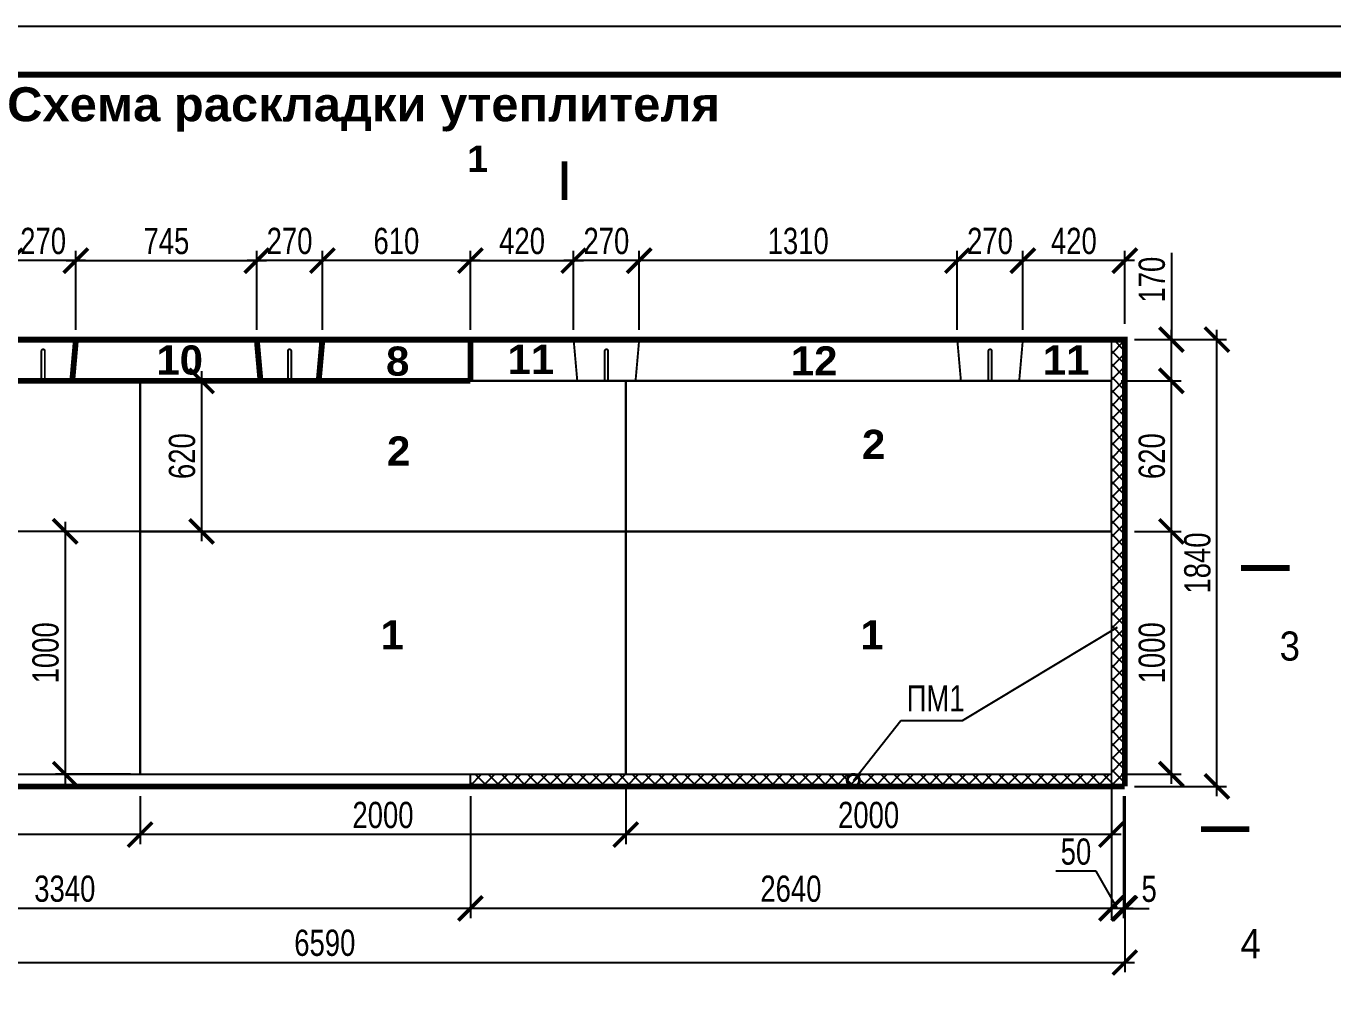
# Model space of a CAD drawing. Header units: millimetres. Extents: x 4512 to 6488, y 2531 to 2947.
# Drawn here: x 5282.5 to 5417, y 2844.2 to 2942.7 of the extents above; entities that cross this region are included whole.
import ezdxf

# ---------------------------------------------------------------- set-up
doc = ezdxf.new("R2010")
doc.units = ezdxf.units.MM
doc.linetypes.add('ACAD_ISO02W100', pattern=[15, 12, -3])
doc.layers.get('Defpoints').update_dxf_attribs({"color": 141})
for name, color, linetype in [('ЗД', 7, 'Continuous'), ('ИЗД', 7, 'Continuous'), ('изделие', 7, 'Continuous'), ('Опалу', 7, 'Continuous')]:
    doc.layers.add(name, color=color, linetype=linetype)
doc.layers.add('Текст', color=152, linetype='Continuous', lineweight=20)
doc.styles.add('Arial Black 0.9', font='ariblk.ttf', dxfattribs={"width": 0.9})
doc.styles.add('Ариал узк.', font='arial.ttf', dxfattribs={"width": 0.75})
doc.styles.add('Ариал узкий', font='arial.ttf', dxfattribs={"width": 0.75})
doc.dimstyles.new('1-40 бв', dxfattribs={"dimtxt": 2.7, "dimasz": 2.5, "dimexe": 1, "dimexo": 1, "dimtad": 1, "dimdec": 0, "dimlfac": 40, "dimtxsty": 'Ариал узк.', "dimblk": 'ARCHTICK', "dimcen": 0, "dimdle": 1, "dimclrt": 256, "dimadec": 0, "dimazin": 0, "dimtfac": 1, "dimtdec": 0, "dimtmove": 1, "dimatfit": 3, "dimldrblk": 'DOTSMALL', "dimfxl": 1, "dimarcsym": 0})

# ---------------------------------------------------------------- blocks, each defined once
blk = doc.blocks.new('_ARCHTICK')
at = {"color": 0, "linetype": 'ByBlock', "ltscale": 10, "const_width": 0.15}
blk.add_lwpolyline([(-0.5, -0.5), (0.5, 0.5)], dxfattribs=at)
blk = doc.blocks.new('_DotSmall')
at = {"color": 0, "linetype": 'ByBlock', "const_width": 0.5}
blk.add_lwpolyline([(-0.0625, 0, 1), (0.0625, 0, 1)], format="xyb", close=True, dxfattribs=at)
blk = doc.blocks.new('*D46')
at = {"color": 0, "lineweight": -2, "transparency": 16777216}
for p, q in [((5328.23, 2911.43), (5328.23, 2919.56)), ((5338.86, 2911.43), (5338.86, 2919.56)), ((5327.23, 2918.56), (5339.86, 2918.56))]:
    blk.add_line(p, q, dxfattribs=at)
at = {"layer": 'Defpoints', "color": 0, "transparency": 16777216}
for p in [(5338.86, 2918.56), (5328.23, 2910.43), (5338.86, 2910.43)]:
    blk.add_point(p, dxfattribs=at)
at = {"color": 0, "lineweight": -2, "transparency": 16777216, "xscale": 2.5, "yscale": 2.5, "zscale": 2.5, "rotation": 180}
blk.add_blockref('_ARCHTICK', (5328.23, 2918.56), dxfattribs=at)
at = {"color": 0, "lineweight": -2, "transparency": 16777216, "xscale": 2.5, "yscale": 2.5, "zscale": 2.5}
blk.add_blockref('_ARCHTICK', (5338.86, 2918.56), dxfattribs=at)
at = {"transparency": 16777216, "insert": (5333.55, 2920.57), "char_height": 2.7, "attachment_point": 5, "style": 'Ариал узк.'}
blk.add_mtext('420', dxfattribs=at)
blk = doc.blocks.new('*D47')
at = {"color": 0, "lineweight": -2, "transparency": 16777216}
for p, q in [((5385.11, 2911.43), (5385.11, 2919.56)), ((5395.61, 2912.05), (5395.61, 2919.56)), ((5396.61, 2918.56), (5384.11, 2918.56))]:
    blk.add_line(p, q, dxfattribs=at)
at = {"layer": 'Defpoints', "color": 0, "transparency": 16777216}
for p in [(5385.11, 2918.56), (5385.11, 2910.43), (5395.61, 2911.05)]:
    blk.add_point(p, dxfattribs=at)
at = {"color": 0, "lineweight": -2, "transparency": 16777216, "xscale": 2.5, "yscale": 2.5, "zscale": 2.5, "rotation": 180}
blk.add_blockref('_ARCHTICK', (5385.11, 2918.56), dxfattribs=at)
at = {"color": 0, "lineweight": -2, "transparency": 16777216, "xscale": 2.5, "yscale": 2.5, "zscale": 2.5}
blk.add_blockref('_ARCHTICK', (5395.61, 2918.56), dxfattribs=at)
at = {"transparency": 16777216, "insert": (5390.36, 2920.57), "char_height": 2.7, "attachment_point": 5, "style": 'Ариал узк.'}
blk.add_mtext('420', dxfattribs=at)
blk = doc.blocks.new('*D49')
at = {"color": 0, "lineweight": -2, "transparency": 16777216}
for p, q in [((5345.61, 2911.43), (5345.61, 2919.56)), ((5378.36, 2911.43), (5378.36, 2919.56)), ((5379.36, 2918.56), (5344.61, 2918.56))]:
    blk.add_line(p, q, dxfattribs=at)
at = {"layer": 'Defpoints', "color": 0, "transparency": 16777216}
for p in [(5345.61, 2918.56), (5345.61, 2910.43), (5378.36, 2910.43)]:
    blk.add_point(p, dxfattribs=at)
at = {"color": 0, "lineweight": -2, "transparency": 16777216, "xscale": 2.5, "yscale": 2.5, "zscale": 2.5, "rotation": 180}
blk.add_blockref('_ARCHTICK', (5345.61, 2918.56), dxfattribs=at)
at = {"color": 0, "lineweight": -2, "transparency": 16777216, "xscale": 2.5, "yscale": 2.5, "zscale": 2.5}
blk.add_blockref('_ARCHTICK', (5378.36, 2918.56), dxfattribs=at)
at = {"transparency": 16777216, "insert": (5361.98, 2920.57), "char_height": 2.7, "attachment_point": 5, "style": 'Ариал узк.'}
blk.add_mtext('1310', dxfattribs=at)
blk = doc.blocks.new('*D51')
at = {"layer": 'Defpoints', "color": 0, "ltscale": 0.2, "transparency": 16777216}
for p in [(5312.99, 2918.56), (5312.99, 2910.43), (5328.23, 2910.43)]:
    blk.add_point(p, dxfattribs=at)
at = {"layer": 'изделие', "color": 0, "lineweight": -2, "ltscale": 0.2, "transparency": 16777216}
for p, q in [((5312.99, 2911.43), (5312.99, 2919.56)), ((5328.23, 2911.43), (5328.23, 2919.56)), ((5329.23, 2918.56), (5311.99, 2918.56))]:
    blk.add_line(p, q, dxfattribs=at)
at = {"layer": 'изделие', "color": 0, "lineweight": -2, "ltscale": 0.2, "transparency": 16777216, "xscale": 2.5, "yscale": 2.5, "zscale": 2.5, "rotation": 180}
blk.add_blockref('_ARCHTICK', (5312.99, 2918.56), dxfattribs=at)
at = {"layer": 'изделие', "color": 0, "lineweight": -2, "ltscale": 0.2, "transparency": 16777216, "xscale": 2.5, "yscale": 2.5, "zscale": 2.5}
blk.add_blockref('_ARCHTICK', (5328.23, 2918.56), dxfattribs=at)
at = {"layer": 'изделие', "ltscale": 0.2, "transparency": 16777216, "insert": (5320.61, 2920.57), "char_height": 2.7, "attachment_point": 5, "style": 'Ариал узк.'}
blk.add_mtext('610', dxfattribs=at)
blk = doc.blocks.new('*D52')
at = {"layer": 'Defpoints', "color": 0, "ltscale": 0.2, "transparency": 16777216}
for p in [(5328.23, 2864.43), (5394.23, 2864.43), (5328.23, 2851.87)]:
    blk.add_point(p, dxfattribs=at)
at = {"layer": 'изделие', "color": 0, "lineweight": -2, "ltscale": 0.2, "transparency": 16777216}
for p, q in [((5328.23, 2863.43), (5328.23, 2850.87)), ((5394.23, 2863.43), (5394.23, 2850.87)), ((5395.23, 2851.87), (5327.23, 2851.87))]:
    blk.add_line(p, q, dxfattribs=at)
at = {"layer": 'изделие', "color": 0, "lineweight": -2, "ltscale": 0.2, "transparency": 16777216, "xscale": 2.5, "yscale": 2.5, "zscale": 2.5, "rotation": 180}
blk.add_blockref('_ARCHTICK', (5328.23, 2851.87), dxfattribs=at)
at = {"layer": 'изделие', "color": 0, "lineweight": -2, "ltscale": 0.2, "transparency": 16777216, "xscale": 2.5, "yscale": 2.5, "zscale": 2.5}
blk.add_blockref('_ARCHTICK', (5394.23, 2851.87), dxfattribs=at)
at = {"layer": 'изделие', "ltscale": 0.2, "transparency": 16777216, "insert": (5361.23, 2853.88), "char_height": 2.7, "attachment_point": 5, "style": 'Ариал узк.'}
blk.add_mtext('2640', dxfattribs=at)
blk = doc.blocks.new('*D53')
at = {"color": 0, "lineweight": -2, "transparency": 16777216}
for p, q in [((5405.09, 2863.43), (5405.09, 2911.43)), ((5396.61, 2910.43), (5406.09, 2910.43)), ((5396.61, 2864.43), (5406.09, 2864.43))]:
    blk.add_line(p, q, dxfattribs=at)
at = {"layer": 'Defpoints', "color": 0, "transparency": 16777216}
for p in [(5395.61, 2910.43), (5405.09, 2910.43), (5395.61, 2864.43)]:
    blk.add_point(p, dxfattribs=at)
at = {"color": 0, "lineweight": -2, "transparency": 16777216, "xscale": 2.5, "yscale": 2.5, "zscale": 2.5}
for p, rotation in [((5405.09, 2910.43), 90), ((5405.09, 2864.43), 270)]:
    blk.add_blockref('_ARCHTICK', p, dxfattribs=dict(at, rotation=rotation))
at = {"transparency": 16777216, "insert": (5403.09, 2887.43), "char_height": 2.7, "attachment_point": 5, "rotation": 90, "style": 'Ариал узк.'}
blk.add_mtext('1840', dxfattribs=at)
blk = doc.blocks.new('*D3')
at = {"layer": 'Defpoints', "color": 0, "ltscale": 100, "transparency": 16777216}
for p in [(5244.71, 2864.43), (5328.23, 2859.47), (5244.71, 2851.87)]:
    blk.add_point(p, dxfattribs=at)
at = {"layer": 'ИЗД', "color": 0, "lineweight": -2, "ltscale": 100, "transparency": 16777216}
for p, q in [((5244.71, 2863.43), (5244.71, 2850.87)), ((5328.23, 2858.47), (5328.23, 2850.87)), ((5329.23, 2851.87), (5243.71, 2851.87))]:
    blk.add_line(p, q, dxfattribs=at)
at = {"layer": 'ИЗД', "color": 0, "lineweight": -2, "ltscale": 100, "transparency": 16777216, "xscale": 2.5, "yscale": 2.5, "zscale": 2.5, "rotation": 180}
blk.add_blockref('_ARCHTICK', (5244.71, 2851.87), dxfattribs=at)
at = {"layer": 'ИЗД', "color": 0, "lineweight": -2, "ltscale": 100, "transparency": 16777216, "xscale": 2.5, "yscale": 2.5, "zscale": 2.5}
blk.add_blockref('_ARCHTICK', (5328.23, 2851.87), dxfattribs=at)
at = {"layer": 'ИЗД', "ltscale": 100, "transparency": 16777216, "insert": (5286.47, 2853.88), "char_height": 2.7, "attachment_point": 5, "style": 'Ариал узк.'}
blk.add_mtext('3340', dxfattribs=at)
blk = doc.blocks.new('*D5')
at = {"layer": 'Defpoints', "color": 0, "ltscale": 100, "transparency": 16777216}
for p in [(5230.86, 2856.89), (5395.61, 2856.89), (5395.61, 2846.3)]:
    blk.add_point(p, dxfattribs=at)
at = {"layer": 'ИЗД', "color": 0, "lineweight": -2, "ltscale": 100, "transparency": 16777216}
for p, q in [((5230.86, 2855.89), (5230.86, 2845.3)), ((5395.61, 2855.89), (5395.61, 2845.3)), ((5229.86, 2846.3), (5396.61, 2846.3))]:
    blk.add_line(p, q, dxfattribs=at)
at = {"layer": 'ИЗД', "color": 0, "lineweight": -2, "ltscale": 100, "transparency": 16777216, "xscale": 2.5, "yscale": 2.5, "zscale": 2.5, "rotation": 180}
blk.add_blockref('_ARCHTICK', (5230.86, 2846.3), dxfattribs=at)
at = {"layer": 'ИЗД', "color": 0, "lineweight": -2, "ltscale": 100, "transparency": 16777216, "xscale": 2.5, "yscale": 2.5, "zscale": 2.5}
blk.add_blockref('_ARCHTICK', (5395.61, 2846.3), dxfattribs=at)
at = {"layer": 'ИЗД', "ltscale": 100, "transparency": 16777216, "insert": (5313.24, 2848.31), "char_height": 2.7, "attachment_point": 5, "style": 'Ариал узк.'}
blk.add_mtext('6590', dxfattribs=at)
blk = doc.blocks.new('*D6')
at = {"color": 0, "lineweight": -2, "ltscale": 100, "transparency": 16777216}
for p, q in [((5287.61, 2911.43), (5287.61, 2919.56)), ((5306.24, 2911.43), (5306.24, 2919.56)), ((5286.61, 2918.56), (5307.24, 2918.56))]:
    blk.add_line(p, q, dxfattribs=at)
at = {"layer": 'Defpoints', "color": 0, "ltscale": 100, "transparency": 16777216}
for p in [(5306.24, 2918.56), (5287.61, 2910.43), (5306.24, 2910.43)]:
    blk.add_point(p, dxfattribs=at)
at = {"color": 0, "lineweight": -2, "ltscale": 100, "transparency": 16777216, "xscale": 2.5, "yscale": 2.5, "zscale": 2.5, "rotation": 180}
blk.add_blockref('_ARCHTICK', (5287.61, 2918.56), dxfattribs=at)
at = {"color": 0, "lineweight": -2, "ltscale": 100, "transparency": 16777216, "xscale": 2.5, "yscale": 2.5, "zscale": 2.5}
blk.add_blockref('_ARCHTICK', (5306.24, 2918.56), dxfattribs=at)
at = {"ltscale": 100, "transparency": 16777216, "insert": (5296.93, 2920.56), "char_height": 2.7, "attachment_point": 5, "style": 'Ариал узк.'}
blk.add_mtext('745', dxfattribs=at)
blk = doc.blocks.new('*D59')
at = {"color": 0, "lineweight": -2, "transparency": 16777216}
for p, q in [((5394.23, 2863.43), (5394.23, 2850.87)), ((5395.48, 2863.43), (5395.48, 2850.87)), ((5392.66, 2855.7), (5388.51, 2855.7)), ((5394.86, 2851.87), (5392.66, 2855.7)), ((5396.48, 2851.87), (5393.23, 2851.87))]:
    blk.add_line(p, q, dxfattribs=at)
at = {"layer": 'Defpoints', "color": 0, "transparency": 16777216}
for p in [(5394.23, 2864.43), (5395.48, 2864.43), (5394.23, 2851.87)]:
    blk.add_point(p, dxfattribs=at)
at = {"color": 0, "lineweight": -2, "transparency": 16777216, "xscale": 2.5, "yscale": 2.5, "zscale": 2.5, "rotation": 180}
blk.add_blockref('_ARCHTICK', (5394.23, 2851.87), dxfattribs=at)
at = {"color": 0, "lineweight": -2, "transparency": 16777216, "xscale": 2.5, "yscale": 2.5, "zscale": 2.5}
blk.add_blockref('_ARCHTICK', (5395.48, 2851.87), dxfattribs=at)
at = {"transparency": 16777216, "insert": (5390.58, 2857.7), "char_height": 2.7, "attachment_point": 5, "style": 'Ариал узк.'}
blk.add_mtext('50', dxfattribs=at)
blk = doc.blocks.new('*D8')
at = {"color": 0, "lineweight": -2, "transparency": 16777216}
for p, q in [((5395.48, 2863.43), (5395.48, 2850.87)), ((5395.61, 2863.43), (5395.61, 2850.87)), ((5395.48, 2851.87), (5392.98, 2851.87)), ((5395.61, 2851.87), (5395.48, 2851.87)), ((5395.61, 2851.87), (5398.11, 2851.87))]:
    blk.add_line(p, q, dxfattribs=at)
at = {"layer": 'Defpoints', "color": 0, "transparency": 16777216}
for p in [(5395.48, 2864.43), (5395.61, 2864.43), (5395.48, 2851.87)]:
    blk.add_point(p, dxfattribs=at)
at = {"color": 0, "lineweight": -2, "transparency": 16777216, "xscale": 2.5, "yscale": 2.5, "zscale": 2.5}
blk.add_blockref('_ARCHTICK', (5395.48, 2851.87), dxfattribs=at)
at = {"color": 0, "lineweight": -2, "transparency": 16777216, "xscale": 2.5, "yscale": 2.5, "zscale": 2.5, "rotation": 180}
blk.add_blockref('_ARCHTICK', (5395.61, 2851.87), dxfattribs=at)
at = {"transparency": 16777216, "insert": (5398.11, 2853.87), "char_height": 2.7, "attachment_point": 5, "style": 'Ариал узк.'}
blk.add_mtext('5', dxfattribs=at)
blk = doc.blocks.new('*D61')
at = {"color": 0, "lineweight": -2, "transparency": 16777216}
for p, q in [((5400.4, 2864.68), (5400.4, 2891.68)), ((5396.61, 2890.68), (5401.4, 2890.68)), ((5395.23, 2865.68), (5401.4, 2865.68))]:
    blk.add_line(p, q, dxfattribs=at)
at = {"layer": 'Defpoints', "color": 0, "transparency": 16777216}
for p in [(5395.61, 2890.68), (5400.4, 2890.68), (5394.23, 2865.68)]:
    blk.add_point(p, dxfattribs=at)
at = {"color": 0, "lineweight": -2, "transparency": 16777216, "xscale": 2.5, "yscale": 2.5, "zscale": 2.5}
for p, rotation in [((5400.4, 2890.68), 90), ((5400.4, 2865.68), 270)]:
    blk.add_blockref('_ARCHTICK', p, dxfattribs=dict(at, rotation=rotation))
at = {"transparency": 16777216, "insert": (5398.4, 2878.18), "char_height": 2.7, "attachment_point": 5, "rotation": 90, "style": 'Ариал узк.'}
blk.add_mtext('1000', dxfattribs=at)
blk = doc.blocks.new('*D62')
at = {"color": 0, "lineweight": -2, "transparency": 16777216}
for p, q in [((5395.23, 2906.18), (5401.4, 2906.18)), ((5400.4, 2889.68), (5400.4, 2907.18)), ((5396.61, 2890.68), (5401.4, 2890.68))]:
    blk.add_line(p, q, dxfattribs=at)
at = {"layer": 'Defpoints', "color": 0, "transparency": 16777216}
for p in [(5394.23, 2906.18), (5400.4, 2906.18), (5395.61, 2890.68)]:
    blk.add_point(p, dxfattribs=at)
at = {"color": 0, "lineweight": -2, "transparency": 16777216, "xscale": 2.5, "yscale": 2.5, "zscale": 2.5}
for p, rotation in [((5400.4, 2906.18), 90), ((5400.4, 2890.68), 270)]:
    blk.add_blockref('_ARCHTICK', p, dxfattribs=dict(at, rotation=rotation))
at = {"transparency": 16777216, "insert": (5398.4, 2898.43), "char_height": 2.7, "attachment_point": 5, "rotation": 90, "style": 'Ариал узк.'}
blk.add_mtext('620', dxfattribs=at)
blk = doc.blocks.new('*D10')
at = {"color": 0, "lineweight": -2, "transparency": 16777216}
for p, q in [((5400.4, 2919.36), (5400.4, 2910.43)), ((5400.4, 2905.18), (5400.4, 2911.43)), ((5396.61, 2910.43), (5401.4, 2910.43)), ((5396.61, 2906.18), (5401.4, 2906.18))]:
    blk.add_line(p, q, dxfattribs=at)
at = {"layer": 'Defpoints', "color": 0, "transparency": 16777216}
for p in [(5395.61, 2910.43), (5400.4, 2910.43), (5395.61, 2906.18)]:
    blk.add_point(p, dxfattribs=at)
at = {"color": 0, "lineweight": -2, "transparency": 16777216, "xscale": 2.5, "yscale": 2.5, "zscale": 2.5}
for p, rotation in [((5400.4, 2910.43), 90), ((5400.4, 2906.18), 270)]:
    blk.add_blockref('_ARCHTICK', p, dxfattribs=dict(at, rotation=rotation))
at = {"transparency": 16777216, "insert": (5398.4, 2916.6), "char_height": 2.7, "attachment_point": 5, "rotation": 90, "style": 'Ариал узк.'}
blk.add_mtext('170', dxfattribs=at)
blk = doc.blocks.new('*D11')
at = {"color": 0, "lineweight": -2, "transparency": 16777216}
for p, q in [((5378.36, 2911.43), (5378.36, 2919.56)), ((5385.11, 2911.43), (5385.11, 2919.56)), ((5386.11, 2918.56), (5377.36, 2918.56))]:
    blk.add_line(p, q, dxfattribs=at)
at = {"layer": 'Defpoints', "color": 0, "transparency": 16777216}
for p in [(5378.36, 2918.56), (5378.36, 2910.43), (5385.11, 2910.43)]:
    blk.add_point(p, dxfattribs=at)
at = {"color": 0, "lineweight": -2, "transparency": 16777216, "xscale": 2.5, "yscale": 2.5, "zscale": 2.5, "rotation": 180}
blk.add_blockref('_ARCHTICK', (5378.36, 2918.56), dxfattribs=at)
at = {"color": 0, "lineweight": -2, "transparency": 16777216, "xscale": 2.5, "yscale": 2.5, "zscale": 2.5}
blk.add_blockref('_ARCHTICK', (5385.11, 2918.56), dxfattribs=at)
at = {"transparency": 16777216, "insert": (5381.73, 2920.57), "char_height": 2.7, "attachment_point": 5, "style": 'Ариал узк.'}
blk.add_mtext('270', dxfattribs=at)
blk = doc.blocks.new('*D12')
at = {"color": 0, "lineweight": -2, "transparency": 16777216}
for p, q in [((5338.86, 2911.43), (5338.86, 2919.56)), ((5345.61, 2911.43), (5345.61, 2919.56)), ((5346.61, 2918.56), (5337.86, 2918.56))]:
    blk.add_line(p, q, dxfattribs=at)
at = {"layer": 'Defpoints', "color": 0, "transparency": 16777216}
for p in [(5338.86, 2918.56), (5338.86, 2910.43), (5345.61, 2910.43)]:
    blk.add_point(p, dxfattribs=at)
at = {"color": 0, "lineweight": -2, "transparency": 16777216, "xscale": 2.5, "yscale": 2.5, "zscale": 2.5, "rotation": 180}
blk.add_blockref('_ARCHTICK', (5338.86, 2918.56), dxfattribs=at)
at = {"color": 0, "lineweight": -2, "transparency": 16777216, "xscale": 2.5, "yscale": 2.5, "zscale": 2.5}
blk.add_blockref('_ARCHTICK', (5345.61, 2918.56), dxfattribs=at)
at = {"transparency": 16777216, "insert": (5342.23, 2920.57), "char_height": 2.7, "attachment_point": 5, "style": 'Ариал узк.'}
blk.add_mtext('270', dxfattribs=at)
blk = doc.blocks.new('*D13')
at = {"color": 0, "lineweight": -2, "transparency": 16777216}
for p, q in [((5306.24, 2911.43), (5306.24, 2919.56)), ((5312.99, 2911.43), (5312.99, 2919.56)), ((5313.99, 2918.56), (5305.24, 2918.56))]:
    blk.add_line(p, q, dxfattribs=at)
at = {"layer": 'Defpoints', "color": 0, "transparency": 16777216}
for p in [(5306.24, 2918.56), (5306.24, 2910.43), (5312.99, 2910.43)]:
    blk.add_point(p, dxfattribs=at)
at = {"color": 0, "lineweight": -2, "transparency": 16777216, "xscale": 2.5, "yscale": 2.5, "zscale": 2.5, "rotation": 180}
blk.add_blockref('_ARCHTICK', (5306.24, 2918.56), dxfattribs=at)
at = {"color": 0, "lineweight": -2, "transparency": 16777216, "xscale": 2.5, "yscale": 2.5, "zscale": 2.5}
blk.add_blockref('_ARCHTICK', (5312.99, 2918.56), dxfattribs=at)
at = {"transparency": 16777216, "insert": (5309.61, 2920.57), "char_height": 2.7, "attachment_point": 5, "style": 'Ариал узк.'}
blk.add_mtext('270', dxfattribs=at)
blk = doc.blocks.new('*D63')
at = {"color": 0, "lineweight": -2, "transparency": 16777216}
for p, q in [((5280.86, 2911.43), (5280.86, 2919.56)), ((5287.61, 2911.43), (5287.61, 2919.56)), ((5288.61, 2918.56), (5279.86, 2918.56))]:
    blk.add_line(p, q, dxfattribs=at)
at = {"layer": 'Defpoints', "color": 0, "transparency": 16777216}
for p in [(5280.86, 2918.56), (5280.86, 2910.43), (5287.61, 2910.43)]:
    blk.add_point(p, dxfattribs=at)
at = {"color": 0, "lineweight": -2, "transparency": 16777216, "xscale": 2.5, "yscale": 2.5, "zscale": 2.5, "rotation": 180}
blk.add_blockref('_ARCHTICK', (5280.86, 2918.56), dxfattribs=at)
at = {"color": 0, "lineweight": -2, "transparency": 16777216, "xscale": 2.5, "yscale": 2.5, "zscale": 2.5}
blk.add_blockref('_ARCHTICK', (5287.61, 2918.56), dxfattribs=at)
at = {"transparency": 16777216, "insert": (5284.24, 2920.57), "char_height": 2.7, "attachment_point": 5, "style": 'Ариал узк.'}
blk.add_mtext('270', dxfattribs=at)
blk = doc.blocks.new('*D68')
at = {"color": 0, "lineweight": -2, "transparency": 16777216}
for p, q in [((5344.23, 2864.68), (5344.23, 2858.47)), ((5394.23, 2864.68), (5394.23, 2858.47)), ((5395.23, 2859.47), (5343.23, 2859.47))]:
    blk.add_line(p, q, dxfattribs=at)
at = {"layer": 'Defpoints', "color": 0, "transparency": 16777216}
for p in [(5344.23, 2865.68), (5394.23, 2865.68), (5344.23, 2859.47)]:
    blk.add_point(p, dxfattribs=at)
at = {"color": 0, "lineweight": -2, "transparency": 16777216, "xscale": 2.5, "yscale": 2.5, "zscale": 2.5, "rotation": 180}
blk.add_blockref('_ARCHTICK', (5344.23, 2859.47), dxfattribs=at)
at = {"color": 0, "lineweight": -2, "transparency": 16777216, "xscale": 2.5, "yscale": 2.5, "zscale": 2.5}
blk.add_blockref('_ARCHTICK', (5394.23, 2859.47), dxfattribs=at)
at = {"transparency": 16777216, "insert": (5369.23, 2861.47), "char_height": 2.7, "attachment_point": 5, "style": 'Ариал узк.'}
blk.add_mtext('2000', dxfattribs=at)
blk = doc.blocks.new('*D17')
at = {"color": 0, "lineweight": -2, "transparency": 16777216}
for p, q in [((5294.23, 2863.43), (5294.23, 2858.47)), ((5344.23, 2863.43), (5344.23, 2858.47)), ((5345.23, 2859.47), (5293.23, 2859.47))]:
    blk.add_line(p, q, dxfattribs=at)
at = {"layer": 'Defpoints', "color": 0, "transparency": 16777216}
for p in [(5294.23, 2864.43), (5344.23, 2864.43), (5294.23, 2859.47)]:
    blk.add_point(p, dxfattribs=at)
at = {"color": 0, "lineweight": -2, "transparency": 16777216, "xscale": 2.5, "yscale": 2.5, "zscale": 2.5, "rotation": 180}
blk.add_blockref('_ARCHTICK', (5294.23, 2859.47), dxfattribs=at)
at = {"color": 0, "lineweight": -2, "transparency": 16777216, "xscale": 2.5, "yscale": 2.5, "zscale": 2.5}
blk.add_blockref('_ARCHTICK', (5344.23, 2859.47), dxfattribs=at)
at = {"transparency": 16777216, "insert": (5319.23, 2861.47), "char_height": 2.7, "attachment_point": 5, "style": 'Ариал узк.'}
blk.add_mtext('2000', dxfattribs=at)
blk = doc.blocks.new('*D69')
at = {"color": 0, "lineweight": -2, "transparency": 16777216}
for p, q in [((5244.23, 2864.68), (5244.23, 2858.47)), ((5294.23, 2863.43), (5294.23, 2858.47)), ((5295.23, 2859.47), (5243.23, 2859.47))]:
    blk.add_line(p, q, dxfattribs=at)
at = {"layer": 'Defpoints', "color": 0, "transparency": 16777216}
for p in [(5244.23, 2865.68), (5294.23, 2864.43), (5244.23, 2859.47)]:
    blk.add_point(p, dxfattribs=at)
at = {"color": 0, "lineweight": -2, "transparency": 16777216, "xscale": 2.5, "yscale": 2.5, "zscale": 2.5, "rotation": 180}
blk.add_blockref('_ARCHTICK', (5244.23, 2859.47), dxfattribs=at)
at = {"color": 0, "lineweight": -2, "transparency": 16777216, "xscale": 2.5, "yscale": 2.5, "zscale": 2.5}
blk.add_blockref('_ARCHTICK', (5294.23, 2859.47), dxfattribs=at)
at = {"transparency": 16777216, "insert": (5269.23, 2861.47), "char_height": 2.7, "attachment_point": 5, "style": 'Ариал узк.'}
blk.add_mtext('2000', dxfattribs=at)
blk = doc.blocks.new('*D80')
at = {"color": 0, "lineweight": -2, "transparency": 16777216}
for p, q in [((5286.51, 2891.68), (5286.51, 2864.68)), ((5293.23, 2890.68), (5285.51, 2890.68)), ((5293.23, 2865.68), (5285.51, 2865.68))]:
    blk.add_line(p, q, dxfattribs=at)
at = {"layer": 'Defpoints', "color": 0, "transparency": 16777216}
for p in [(5294.23, 2890.68), (5286.51, 2865.68), (5294.23, 2865.68)]:
    blk.add_point(p, dxfattribs=at)
at = {"color": 0, "lineweight": -2, "transparency": 16777216, "xscale": 2.5, "yscale": 2.5, "zscale": 2.5}
for p, rotation in [((5286.51, 2890.68), 90), ((5286.51, 2865.68), 270)]:
    blk.add_blockref('_ARCHTICK', p, dxfattribs=dict(at, rotation=rotation))
at = {"transparency": 16777216, "insert": (5284.5, 2878.18), "char_height": 2.7, "attachment_point": 5, "rotation": 90, "style": 'Ариал узк.'}
blk.add_mtext('1000', dxfattribs=at)
blk = doc.blocks.new('*D81')
at = {"color": 0, "lineweight": -2, "transparency": 16777216}
for p, q in [((5295.23, 2906.18), (5301.55, 2906.18)), ((5300.55, 2907.18), (5300.55, 2889.68)), ((5295.23, 2890.68), (5301.55, 2890.68))]:
    blk.add_line(p, q, dxfattribs=at)
at = {"layer": 'Defpoints', "color": 0, "transparency": 16777216}
for p in [(5294.23, 2906.18), (5294.23, 2890.68), (5300.55, 2890.68)]:
    blk.add_point(p, dxfattribs=at)
at = {"color": 0, "lineweight": -2, "transparency": 16777216, "xscale": 2.5, "yscale": 2.5, "zscale": 2.5}
for p, rotation in [((5300.55, 2906.18), 90), ((5300.55, 2890.68), 270)]:
    blk.add_blockref('_ARCHTICK', p, dxfattribs=dict(at, rotation=rotation))
at = {"transparency": 16777216, "insert": (5298.55, 2898.43), "char_height": 2.7, "attachment_point": 5, "rotation": 90, "style": 'Ариал узк.'}
blk.add_mtext('620', dxfattribs=at)

msp = doc.modelspace()

# ---------------------------------------------------------------- hatches: boundary and pattern name
h = msp.add_hatch()
h.set_pattern_fill('ANSI37', color=256, scale=0.3)
h.set_pattern_definition([(45, (-19913.7727, 8159.881), (-0.67351921, 0.67351921), []), (135, (-19913.7727, 8159.881), (-0.67351921, -0.67351921), [])])
h.paths.add_polyline_path([(5232.239, 2865.677), (5244.714, 2865.677), (5244.714, 2864.427), (5232.239, 2864.427)])
h.paths.add_polyline_path([(5328.225, 2865.677), (5394.234, 2865.677), (5394.234, 2864.427), (5328.225, 2864.427)])
edge = h.paths.add_edge_path()
edge.add_line((5395.484, 2910.427), (5394.234, 2910.427))
edge.add_line((5394.234, 2910.427), (5394.234, 2863.327))
edge.add_line((5394.234, 2863.327), (5394.959, 2863.327))
edge.add_arc((5394.959, 2863.177), 0.15, 0, 90, ccw=False)
edge.add_arc((5394.959, 2863.177), 0.15, -270, 0, ccw=False)
edge.add_line((5394.959, 2863.327), (5394.234, 2863.327))
edge.add_line((5394.234, 2863.327), (5394.234, 2864.427))
edge.add_line((5394.234, 2864.427), (5395.484, 2864.427))
edge.add_line((5395.484, 2864.427), (5395.484, 2910.427))

# ---------------------------------------------------------------- linework, layer by layer
for p, q in [((5294.234, 2890.677), (5294.234, 2906.177)), ((5328.234, 2906.177), (5394.234, 2906.177)), ((5344.234, 2890.677), (5344.234, 2906.177)), ((5294.234, 2890.677), (5244.234, 2890.677)), ((5344.234, 2890.677), (5294.234, 2890.677)), ((5294.234, 2890.677), (5294.234, 2865.677)), ((5394.234, 2890.677), (5344.234, 2890.677)), ((5344.234, 2890.677), (5344.234, 2865.677)), ((5378.9, 2871.224), (5394.848, 2880.82))]:
    msp.add_line(p, q)
for points in [[(5197.211, 2942.702), (5617.211, 2942.702), (5617.211, 2645.702), (5197.211, 2645.702), (5197.211, 2942.702)], [(5395.484, 2864.427), (5395.484, 2910.427)]]:
    msp.add_lwpolyline(points)
for points, const_width in [([(5217.211, 2937.702), (5612.211, 2937.702), (5612.211, 2650.702), (5217.211, 2650.702), (5217.211, 2650.702), (5217.211, 2937.702)], 0.6), ([(5337.921, 2924.785), (5337.921, 2928.785)], 0.6), ([(5230.864, 2910.427), (5395.609, 2910.427), (5395.609, 2864.427)], 0.6), ([(5287.614, 2910.427), (5287.239, 2906.177)], 0.6), ([(5306.239, 2910.427), (5306.614, 2906.177)], 0.6), ([(5312.989, 2910.427), (5312.614, 2906.177)], 0.6), ([(5328.234, 2906.177), (5328.234, 2910.427)], 0.6), ([(5394.234, 2910.427), (5394.234, 2903.827)], 0.2), ([(5394.234, 2903.827), (5394.234, 2892.177)], 0.2), ([(5394.234, 2892.177), (5394.234, 2866.777)], 0.2), ([(5412.585, 2886.915), (5407.585, 2886.915)], 0.6), ([(5328.225, 2865.677), (5240.725, 2865.677)], 0.2), ([(5394.234, 2864.427), (5394.234, 2865.677), (5328.225, 2865.677), (5328.225, 2864.427)], 0.2), ([(5394.234, 2866.777), (5394.234, 2864.427)], 0.2), ([(5408.434, 2860.018), (5403.434, 2860.018)], 0.6)]:
    msp.add_lwpolyline(points, dxfattribs=dict(const_width=const_width))
for points in [[(5337.921, 2926.654, 0, 1.1, 0), (5332.921, 2926.654, 0, 0, 0), (5327.921, 2926.654, 0, 0, 0)], [(5232.239, 2906.177, 0.6, 0.6, 0), (5328.234, 2906.177, 0.6, 0.6, 0)], [(5410.085, 2886.893, 0, 1.1, 0), (5410.085, 2881.893, 0, 0, 0), (5410.085, 2876.893, 0, 0, 0)], [(5405.934, 2859.996, 0, 1.1, 0), (5405.934, 2854.996, 0, 0, 0), (5405.934, 2846.246, 0, 0, 0)]]:
    msp.add_lwpolyline(points, format="xyseb")
at = {"ltscale": 100, "const_width": 0.6}
msp.add_lwpolyline([(5230.864, 2910.472), (5230.864, 2910.524), (5230.864, 2910.615), (5230.864, 2910.433), (5230.864, 2910.052), (5230.864, 2864.427), (5231.114, 2864.427), (5395.609, 2864.427)], dxfattribs=at)
at = {"const_width": 0.2}
for points in [[(5284.064, 2906.177), (5284.064, 2909.252, -0.4142136), (5284.239, 2909.427, -0.4142136), (5284.414, 2909.252), (5284.414, 2906.177)], [(5309.439, 2906.177), (5309.439, 2909.252, -0.4142136), (5309.614, 2909.427, -0.4142136), (5309.789, 2909.252), (5309.789, 2906.177)]]:
    msp.add_lwpolyline(points, format="xyb", dxfattribs=at)
msp.add_lwpolyline([(5344.234, 2890.677), (5294.234, 2890.677), (5294.234, 2865.677), (5328.225, 2865.677), (5344.234, 2865.677)], close=True)
at = {"layer": 'ЗД', "color": 7, "linetype": 'ACAD_ISO02W100', "ltscale": 0.09, "const_width": 0.2}
for points in [[(5338.859, 2910.427), (5339.234, 2906.177)], [(5345.609, 2910.427), (5345.234, 2906.177)], [(5378.359, 2910.427), (5378.734, 2906.177)], [(5385.109, 2910.427), (5384.734, 2906.177)], [(5345.234, 2906.177), (5339.234, 2906.177)], [(5384.734, 2906.177), (5378.734, 2906.177)]]:
    msp.add_lwpolyline(points, dxfattribs=at)
for points in [[(5342.409, 2906.177), (5342.409, 2909.252, 0.4142136), (5342.234, 2909.427, 0.4142136), (5342.059, 2909.252), (5342.059, 2906.177)], [(5381.909, 2906.177), (5381.909, 2909.252, 0.4142136), (5381.734, 2909.427, 0.4142136), (5381.559, 2909.252), (5381.559, 2906.177)]]:
    msp.add_lwpolyline(points, format="xyb", dxfattribs=at)
at = {"layer": 'Опалу'}
for points in [[(5344.234, 2906.177), (5328.234, 2906.177), (5294.234, 2906.177), (5294.234, 2890.677), (5344.234, 2890.677)], [(5394.234, 2903.827), (5394.234, 2906.177), (5344.234, 2906.177), (5344.234, 2890.677), (5394.234, 2890.677), (5394.234, 2892.177)], [(5294.234, 2890.677), (5244.234, 2890.677), (5244.234, 2865.677), (5294.234, 2865.677)]]:
    msp.add_lwpolyline(points, close=True, dxfattribs=at)

# ---------------------------------------------------------------- texts
at = {"width": 0.9}
for s, height, style, p in [('1', 2.7, 'Arial Black 0.9', (5327.9, 2927.698)), ('3', 3, 'Ариал узкий', (5411.545, 2877.378)), ('4', 3, 'Ариал узкий', (5407.515, 2846.731))]:
    msp.add_text(s, height=height, dxfattribs=dict(at, style=style)).set_placement(p)
at = {"color": 7, "style": 'Ариал узк.', "width": 0.75}
msp.add_text('ПМ1', height=2.7, dxfattribs=at).set_placement((5373.144, 2872.145))
at = {"layer": 'Текст', "color": 7, "style": 'Arial Black 0.9', "width": 0.9}
for s, height, p in [('Схема раскладки утеплителя', 3.5, (5280.534, 2932.908)), ('10', 3, (5295.896, 2906.83)), ('8', 3, (5319.545, 2906.715)), ('11', 3, (5332.056, 2906.899)), ('12', 3, (5361.219, 2906.736)), ('11', 3, (5387.166, 2906.835)), ('2', 3, (5368.545, 2898.144)), ('2', 3, (5319.642, 2897.459)), ('1', 3, (5318.977, 2878.534)), ('1', 3, (5368.378, 2878.534))]:
    msp.add_text(s, height=height, dxfattribs=at).set_placement(p)

# ---------------------------------------------------------------- dimensions: what is measured, and where the dimension line sits
for base, p1, p2, picture, middle in [((5280.864, 2918.562), (5287.614, 2910.427), (5280.864, 2910.427), '*D63', (5284.239, 2920.566)), ((5306.239, 2918.562), (5312.989, 2910.427), (5306.239, 2910.427), '*D13', (5309.614, 2920.566)), ((5338.859, 2918.562), (5345.609, 2910.427), (5338.859, 2910.427), '*D12', (5342.234, 2920.566)), ((5378.359, 2918.562), (5385.109, 2910.427), (5378.359, 2910.427), '*D11', (5381.734, 2920.566)), ((5244.234, 2859.471), (5294.234, 2864.427), (5244.234, 2865.677), '*D69', (5269.234, 2861.475)), ((5344.234, 2859.471), (5394.234, 2865.677), (5344.234, 2865.677), '*D68', (5369.234, 2861.475)), ((5294.234, 2859.471), (5344.234, 2864.427), (5294.234, 2864.427), '*D17', (5319.234, 2861.475))]:
    dim = msp.add_linear_dim(base=base, p1=p1, p2=p2, dimstyle='1-40 бв')
    dim.commit()
    dim.dimension.update_dxf_attribs({"geometry": picture, "text_midpoint": middle})
at = {"ltscale": 100}
dim = msp.add_linear_dim(base=(5306.239, 2918.562), p1=(5287.614, 2910.427), p2=(5306.239, 2910.427), dimstyle='1-40 бв', dxfattribs=at)
dim.commit()
dim.dimension.update_dxf_attribs({"geometry": '*D6', "text_midpoint": (5296.927, 2920.56)})
dim = msp.add_linear_dim(base=(5338.859, 2918.562), p1=(5328.234, 2910.427), p2=(5338.859, 2910.427), text='420', dimstyle='1-40 бв')
dim.commit()
dim.dimension.update_dxf_attribs({"geometry": '*D46', "text_midpoint": (5333.546, 2920.566)})
dim = msp.add_linear_dim(base=(5345.609, 2918.562), p1=(5378.359, 2910.427), p2=(5345.609, 2910.427), angle=180, dimstyle='1-40 бв', override={"dimarcsym": 2})
dim.commit()
dim.dimension.update_dxf_attribs({"geometry": '*D49', "text_midpoint": (5361.984, 2920.567)})
for base, p1, p2, angle, picture, middle in [((5385.109, 2918.562), (5395.609, 2911.052), (5385.109, 2910.427), 180, '*D47', (5390.359, 2920.566)), ((5405.09, 2910.427), (5395.609, 2864.427), (5395.609, 2910.427), 90, '*D53', (5403.086, 2887.427)), ((5300.551, 2890.677), (5294.234, 2906.177), (5294.234, 2890.677), 90, '*D81', (5298.548, 2898.427)), ((5400.404, 2906.177), (5395.609, 2890.677), (5394.234, 2906.177), 90, '*D62', (5398.4, 2898.427)), ((5286.507, 2865.677), (5294.234, 2890.677), (5294.234, 2865.677), 90, '*D80', (5284.503, 2878.177)), ((5400.404, 2890.677), (5394.234, 2865.677), (5395.609, 2890.677), 90, '*D61', (5398.4, 2878.177))]:
    dim = msp.add_linear_dim(base=base, p1=p1, p2=p2, angle=angle, dimstyle='1-40 бв')
    dim.commit()
    dim.dimension.update_dxf_attribs({"geometry": picture, "text_midpoint": middle})
dim = msp.add_linear_dim(base=(5400.404, 2910.427), p1=(5395.609, 2906.177), p2=(5395.609, 2910.427), angle=90, dimstyle='1-40 бв')
dim.commit()
dim.dimension.update_dxf_attribs({"geometry": '*D10', "text_midpoint": (5400.047, 2916.596), "dimtype": 160})
for base, p1, p2, picture, middle in [((5394.234, 2851.871), (5395.484, 2864.427), (5394.234, 2864.427), '*D59', (5392.03, 2855.699)), ((5395.484, 2851.871), (5395.609, 2864.427), (5395.484, 2864.427), '*D8', (5398.109, 2851.871))]:
    dim = msp.add_linear_dim(base=base, p1=p1, p2=p2, dimstyle='1-40 бв')
    dim.commit()
    dim.dimension.update_dxf_attribs({"geometry": picture, "text_midpoint": middle, "dimtype": 160})
at = {"layer": 'ИЗД', "ltscale": 100}
for base, p1, p2, picture, middle in [((5244.714, 2851.871), (5328.225, 2859.471), (5244.714, 2864.427), '*D3', (5286.47, 2853.876)), ((5395.609, 2846.302), (5230.864, 2856.891), (5395.609, 2856.891), '*D5', (5313.237, 2848.306))]:
    dim = msp.add_linear_dim(base=base, p1=p1, p2=p2, dimstyle='1-40 бв', dxfattribs=at)
    dim.commit()
    dim.dimension.update_dxf_attribs({"geometry": picture, "text_midpoint": middle})
at = {"layer": 'изделие', "ltscale": 0.2}
for base, p1, p2, picture, middle in [((5312.989, 2918.562), (5328.234, 2910.427), (5312.989, 2910.427), '*D51', (5320.612, 2920.566)), ((5328.225, 2851.871), (5394.234, 2864.427), (5328.225, 2864.427), '*D52', (5361.229, 2853.875))]:
    dim = msp.add_linear_dim(base=base, p1=p1, p2=p2, angle=180, dimstyle='1-40 бв', dxfattribs=at)
    dim.commit()
    dim.dimension.update_dxf_attribs({"geometry": picture, "text_midpoint": middle})

# ---------------------------------------------------------------- leaders
at = {"color": 7}
msp.add_leader([(5367.658, 2865.036), (5372.539, 2871.224), (5378.9, 2871.224)], dimstyle='1-40 бв', override={"dimgap": 0.625, "dimtad": 0}, dxfattribs=at)

doc.saveas('drawing.dxf')
